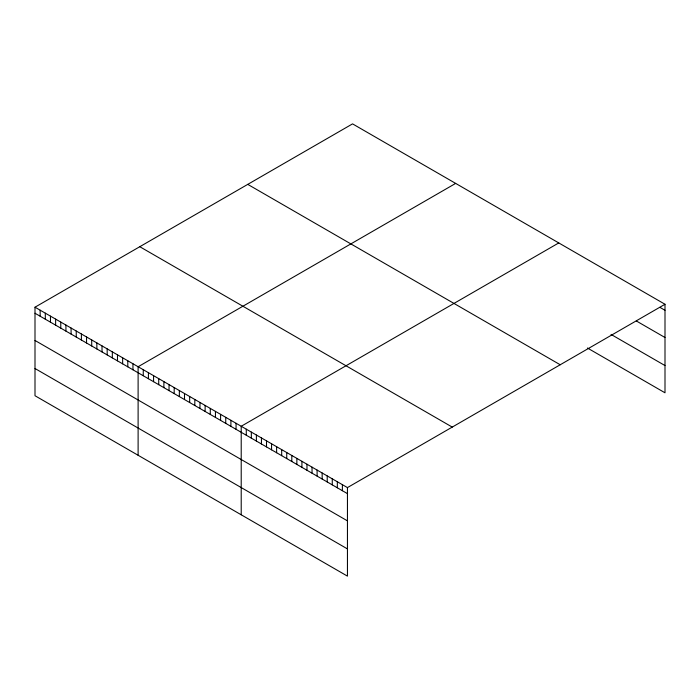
<?xml version="1.0" encoding="UTF-8"?>
<svg xmlns="http://www.w3.org/2000/svg" width="700" height="700" viewBox="0 0 700 700"><rect width="100%" height="100%" fill="white"/><g stroke="black" fill="none" stroke-linecap="round" stroke-linejoin="round"><path stroke-width="1.05" d="M665 304.264L347.445 487.594L347.445 576.126L35 395.736L35 307.204L352.555 123.874L665 304.264L665 392.796L587.431 348.014M455.656 183.4L138.11 366.739L138.11 455.271M558.766 242.926L241.211 426.265L241.211 514.798M659.942 307.37L665 310.293M636.335 320.967L665 337.514M611.039 334.416L665 365.566M247.756 184.371L560.21 364.761M139.79 246.706L452.244 427.096M35 307.204L347.445 487.594M35 313.241L347.445 493.631M35 340.463L347.445 520.852M35 368.515L347.445 548.905M342.387 484.68L342.387 490.709M337.33 481.758L337.33 487.786M332.273 478.835L332.273 484.864M327.215 475.912L327.215 481.95M322.158 472.99L322.158 479.028M317.1 470.076L317.1 476.105M312.034 467.154L312.034 473.183M306.976 464.231L306.976 470.26M301.919 461.309L301.919 467.346M296.861 458.395L296.861 464.424M291.804 455.472L291.804 461.501M286.746 452.55L286.746 458.579M281.689 449.627L281.689 455.656M276.623 446.705L276.623 452.742M271.565 443.791L271.565 449.82M266.507 440.869L266.507 446.898M261.45 437.946L261.45 443.975M256.392 435.024L256.392 441.061M251.335 432.11L251.335 438.139M246.277 429.188L246.277 435.216M236.057 423.29L236.057 429.319M230.904 420.315L230.904 426.344M225.75 417.331L225.75 423.369M220.596 414.356L220.596 420.394M215.442 411.381L215.442 417.41M210.28 408.406L210.28 414.435M205.126 405.431L205.126 411.46M199.972 402.456L199.972 408.485M194.819 399.473L194.819 405.51M189.665 396.498L189.665 402.535M184.502 393.523L184.502 399.551M179.349 390.547L179.349 396.576M174.195 387.572L174.195 393.601M169.041 384.598L169.041 390.626M163.888 381.614L163.888 387.651M158.725 378.639L158.725 384.676M153.571 375.664L153.571 381.692M148.418 372.689L148.418 378.717M143.264 369.714L143.264 375.743M132.956 363.755L132.956 369.793M127.794 360.78L127.794 366.817M122.64 357.805L122.64 363.834M117.486 354.83L117.486 360.859M112.332 351.855L112.332 357.884M107.179 348.88L107.179 354.909M102.016 345.905L102.016 351.934M96.862 342.921L96.862 348.959M91.709 339.946L91.709 345.975M86.555 336.971L86.555 343M81.401 333.996L81.401 340.025M76.239 331.021L76.239 337.05M71.085 328.046L71.085 334.075M65.931 325.062L65.931 331.1M60.777 322.088L60.777 328.116M55.624 319.113L55.624 325.141M50.47 316.137L50.47 322.166M45.308 313.162L45.308 319.191M40.154 310.188L40.154 316.216"/></g></svg>
